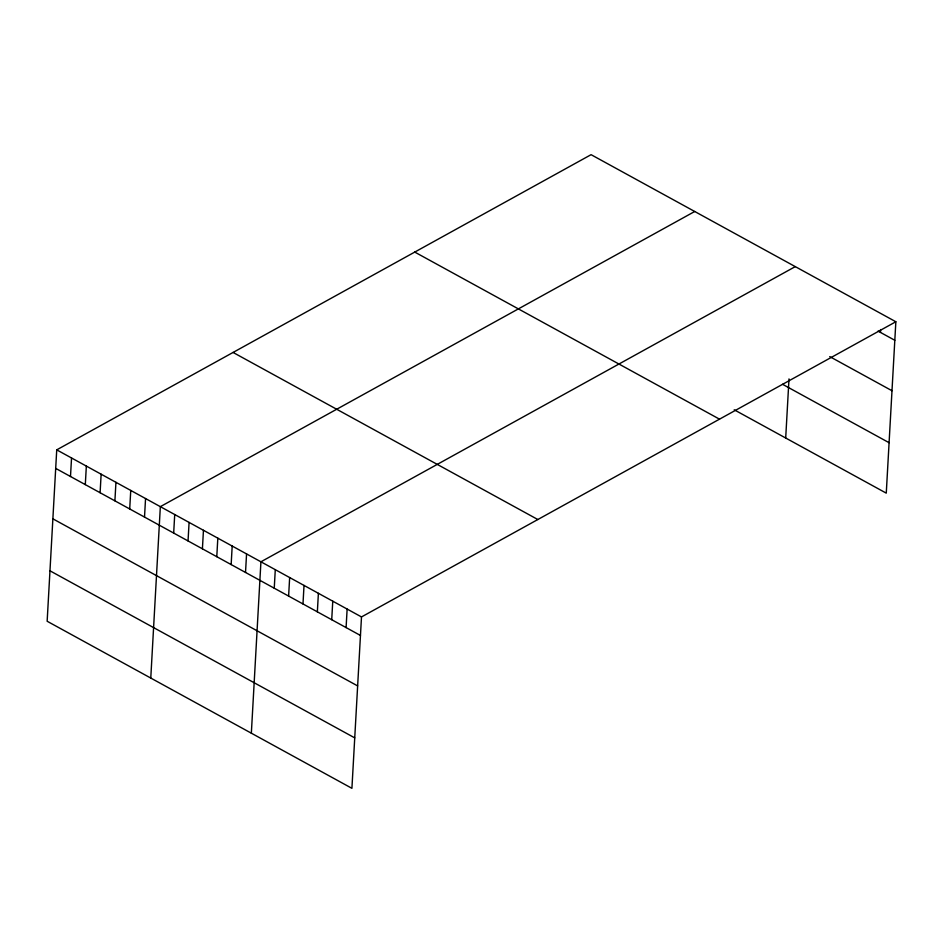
<?xml version="1.0" encoding="UTF-8"?>
<svg xmlns="http://www.w3.org/2000/svg" width="943" height="943" viewBox="0 0 943 943"><rect width="100%" height="100%" fill="white"/><g stroke="black" fill="none" stroke-linecap="round" stroke-linejoin="round"><path stroke-width="1.41" d="M895.85 321.752L591.084 154.676L56.733 449.858L47.15 621.248L351.916 788.324L361.499 616.934L895.85 321.752L886.267 493.142L734.208 409.792M70.501 476.498L71.538 457.968M85.306 484.608L86.343 466.078M100.099 492.729L101.137 474.199M114.905 500.839L115.942 482.309M129.71 508.961L130.747 490.431M144.515 517.07L145.552 498.541M150.774 678.052L160.345 506.662L694.708 211.491M173.677 533.066L174.714 514.536M188.046 540.94L189.083 522.41M202.415 548.814L203.452 530.284M216.784 556.688L217.821 538.17M231.153 564.574L232.19 546.044M245.522 572.448L246.559 553.918M251.345 733.183L260.928 561.792L795.279 266.621M274.248 588.196L275.285 569.666M288.617 596.07L289.654 577.552M302.986 603.956L304.023 585.426M317.355 611.83L318.392 593.3M331.724 619.704L332.761 601.174M346.093 627.578L347.13 609.048M785.696 438.012L788.996 378.909M880.444 332.407L880.609 329.555M878.051 331.099L894.813 340.282M829.734 356.595L891.995 390.732M782.525 384.284L889.084 442.703M414.755 252.087L719.509 419.163M233.074 352.446L537.828 519.522M56.733 449.858L361.499 616.934M55.696 468.388L360.462 635.464M52.879 518.827L357.633 685.903M49.967 570.798L354.733 737.874"/></g></svg>
